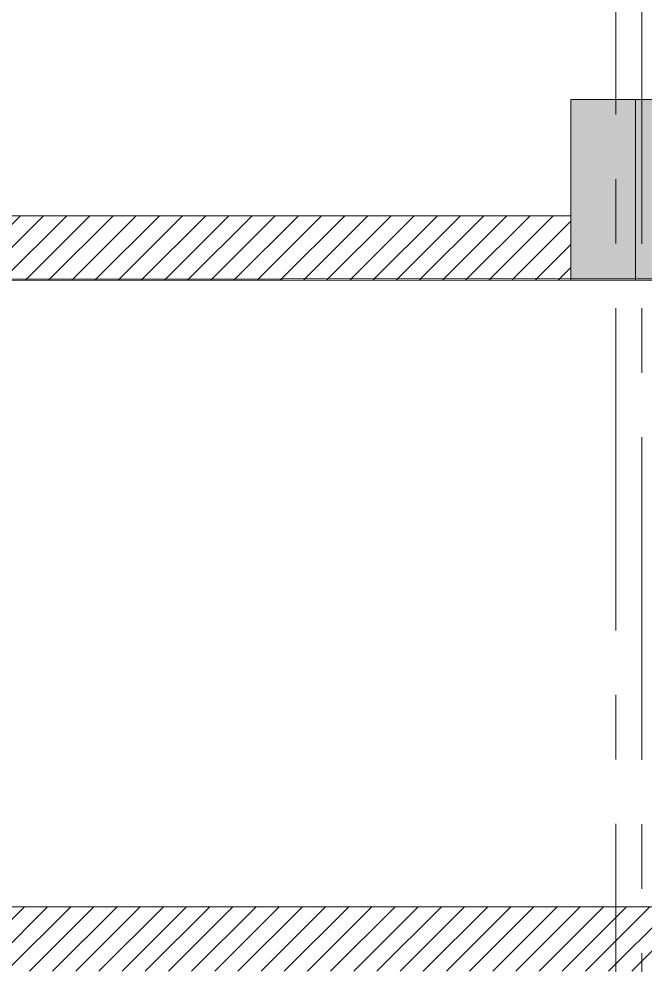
# Model space of a CAD drawing. Header units: millimetres. Extents: x 2085 to 2829, y 1352 to 1631.
# Drawn here: x 2154.491 to 2156.918, y 1611.433 to 1615.101 of the extents above; entities that cross this region are included whole.
import ezdxf

# ---------------------------------------------------------------- set-up
doc = ezdxf.new("R2010")
doc.units = ezdxf.units.MM
doc.linetypes.add('CENTER', pattern=[2, 1.25, -0.25, 0.25, -0.25])
doc.layers.get('0').update_dxf_attribs({"color": 251, "lineweight": 9})
for name, color, linetype, lineweight in [('A-ESTRUCTURA-HATCH', 251, 'Continuous', 13), ('A-ESTRUCTURA-MUROS', 251, 'Continuous', 13), ('A-ESTRUCTURA-PLACAS', 251, 'Continuous', 13), ('A-MURO ALTO', 251, 'Continuous', 13), ('A-MUROS', 251, 'Continuous', 9)]:
    doc.layers.add(name, color=color, linetype=linetype, lineweight=lineweight)
doc.layers.add('A-ETAPAS', color=251, linetype='Continuous', lineweight=9, plot=False)

# ---------------------------------------------------------------- blocks, each defined once
blk = doc.blocks.new('estructuras sotano 1')
at = {"layer": 'A-ESTRUCTURA-HATCH'}
h = blk.add_hatch(color=256, dxfattribs=at)
h.dxf.hatch_style = 1
h.paths.add_polyline_path([(18.94, 5.25), (19.19, 5.25), (19.19, 4.55), (18.94, 4.55)])
h.paths.add_polyline_path([(26.15, 5.25), (26.4, 5.25), (26.4, 4.55), (26.15, 4.55)])
h.paths.add_polyline_path([(26.15, 11.95), (26.4, 11.95), (26.4, 11.25), (26.15, 11.25)])
h.paths.add_polyline_path([(18.89, 11.95), (19.19, 11.95), (19.19, 11.25), (18.89, 11.25)])
h.paths.add_polyline_path([(11.43, 5.25), (11.98, 5.25), (11.98, 4.55), (11.43, 4.55)])
h.paths.add_polyline_path([(11.43, 11.95), (11.98, 11.95), (11.98, 11.25), (11.43, 11.25)])
h.paths.add_polyline_path([(4.22, 5.25), (4.47, 5.25), (4.47, 4.55), (4.22, 4.55)])
h.paths.add_polyline_path([(4.22, 11.95), (4.47, 11.95), (4.47, 11.25), (4.22, 11.25)])
h.paths.add_polyline_path([(18.89, 0.2499), (0, 0.25), (0, 0), (18.89, 0.0001)])
h.paths.add_polyline_path([(27.49, 0.25), (18.94, 0.25), (18.94, 0.0003), (27.49, 0.0004)])
h.paths.add_polyline_path([(15.265, 11.2494), (15.265, 13.45), (17.215, 13.4501), (17.215, 13.6), (15.015, 13.6), (15.015, 11.2494)])
h.paths.add_polyline_path([(19.165, 16.45), (18.94, 16.45), (15.015, 16.45), (15.015, 16.25), (18.915, 16.25), (18.915, 13.3), (19.165, 13.3)])
h.paths.add_polyline_path([(16.265, 11.3994), (17.2149, 11.3994), (17.2149, 11.2494), (16.265, 11.2494)], flags=17)
h = blk.add_hatch(dxfattribs=at)
h.set_pattern_fill('ANSI31', color=256, scale=0.02)
h.set_pattern_definition([(45, (-226278.28786, -8188240.62345), (-0.04490128060535, 0.04490128060535), [])])
h.paths.add_polyline_path([(13.08, 0.25), (13.08, 11.25), (15.015, 11.25), (15.015, 11.5), (11.98, 11.5), (11.98, 11.25), (12.83, 11.25), (12.83, 8.8215), (0.25, 8.8215), (0.25, 11.25), (4.22, 11.25), (4.22, 11.5), (0, 11.5), (0, 0.25), (0.25, 0.25), (0.25, 2.7299), (12.8238, 2.7299), (12.8238, 2.9799), (0.25, 2.9799), (0.25, 5.38), (12.8234, 5.38), (12.8234, 5.63), (0.25, 5.63), (0.25, 8.5715), (12.83, 8.5715), (12.83, 0.25)])
h.paths.add_polyline_path([(4.47, 11.5), (11.43, 11.5), (11.43, 11.25), (4.47, 11.25)], flags=17)
h.paths.add_polyline_path([(19.19, 11.5), (26.15, 11.5), (26.15, 11.25), (21.84, 11.25), (21.84, 9.1504), (27.24, 9.1504), (27.24, 11.25), (26.4, 11.25), (26.4, 11.5), (27.49, 11.5), (27.49, 0.25), (27.24, 0.25), (27.24, 4.7254), (26.4, 4.7254), (26.4, 4.9754), (27.24, 4.9754), (27.24, 8.9004), (19.19, 8.9004), (19.19, 5.25), (18.94, 5.25), (18.94, 9.1504), (21.59, 9.1504), (21.59, 11.25), (19.19, 11.25)])
h.paths.add_polyline_path([(19.19, 4.9754), (26.15, 4.9754), (26.15, 4.7254), (19.19, 4.7254)], flags=17)
h.paths.add_polyline_path([(18.94, 4.55), (19.19, 4.55), (19.19, 0.25), (18.94, 0.25)], flags=17)
at = {"layer": 'A-ESTRUCTURA-MUROS'}
for points in [[(4.47, 11.5), (11.43, 11.5)], [(11.98, 11.25), (12.83, 11.25), (12.83, 8.8215), (0.25, 8.8215), (0.25, 11.25), (4.22, 11.25)], [(4.47, 11.25), (11.43, 11.25)]]:
    blk.add_lwpolyline(points, dxfattribs=at)
at = {"layer": 'A-ESTRUCTURA-PLACAS'}
blk.add_lwpolyline([(11.43, 11.95), (11.98, 11.95), (11.98, 11.25), (11.43, 11.25)], close=True, dxfattribs=at)

msp = doc.modelspace()

# ---------------------------------------------------------------- linework, layer by layer
at = {"transparency": 33554559, "elevation": 0}
msp.add_lwpolyline([(2158.0309, 1611.6593), (2158.0309, 1614.0878), (2145.451, 1614.0878), (2145.451, 1611.6593)], close=True, dxfattribs=at)
at = {"layer": 'A-ESTRUCTURA-PLACAS'}
msp.add_lwpolyline([(2156.6309, 1614.7878), (2156.8809, 1614.7878), (2156.8809, 1614.0878), (2156.6309, 1614.0878)], close=True, dxfattribs=at)
at = {"layer": 'A-ETAPAS', "linetype": 'CENTER'}
msp.add_line((2156.906, 1631.4794), (2156.906, 1601.8251), dxfattribs=at)
at = {"layer": 'A-ETAPAS', "color": 4, "linetype": 'CENTER'}
msp.add_line((2156.8056, 1623.9802), (2156.8056, 1601.8252), dxfattribs=at)
at = {"layer": 'A-MURO ALTO'}
msp.add_lwpolyline([(2145.451, 1611.6593), (2158.0307, 1611.6593)], dxfattribs=at)
at = {"layer": 'A-MUROS'}
for points in [[(2164.3662, 1619.2878), (2160.2157, 1619.2878), (2160.2163, 1614.338), (2157.181, 1614.3375), (2157.181, 1614.7878), (2156.6309, 1614.7878), (2156.6309, 1614.3379), (2149.671, 1614.3378), (2149.671, 1614.7878), (2149.421, 1614.7878), (2149.421, 1614.3378), (2145.201, 1614.3378), (2145.201, 1602.8378), (2172.6909, 1602.8382), (2172.6909, 1614.3378), (2171.601, 1614.3378), (2171.601, 1614.7882), (2171.351, 1614.7878), (2171.351, 1614.338), (2164.391, 1614.338), (2164.391, 1614.7878), (2164.366, 1614.7878)], [(2145.451, 1614.0878), (2145.451, 1608.4678), (2158.0305, 1608.4678), (2158.031, 1614.0943)]]:
    msp.add_lwpolyline(points, close=True, dxfattribs=at)

# ---------------------------------------------------------------- block references
msp.add_blockref('estructuras sotano 1', (2145.201, 1602.8378))

doc.saveas('drawing.dxf')
